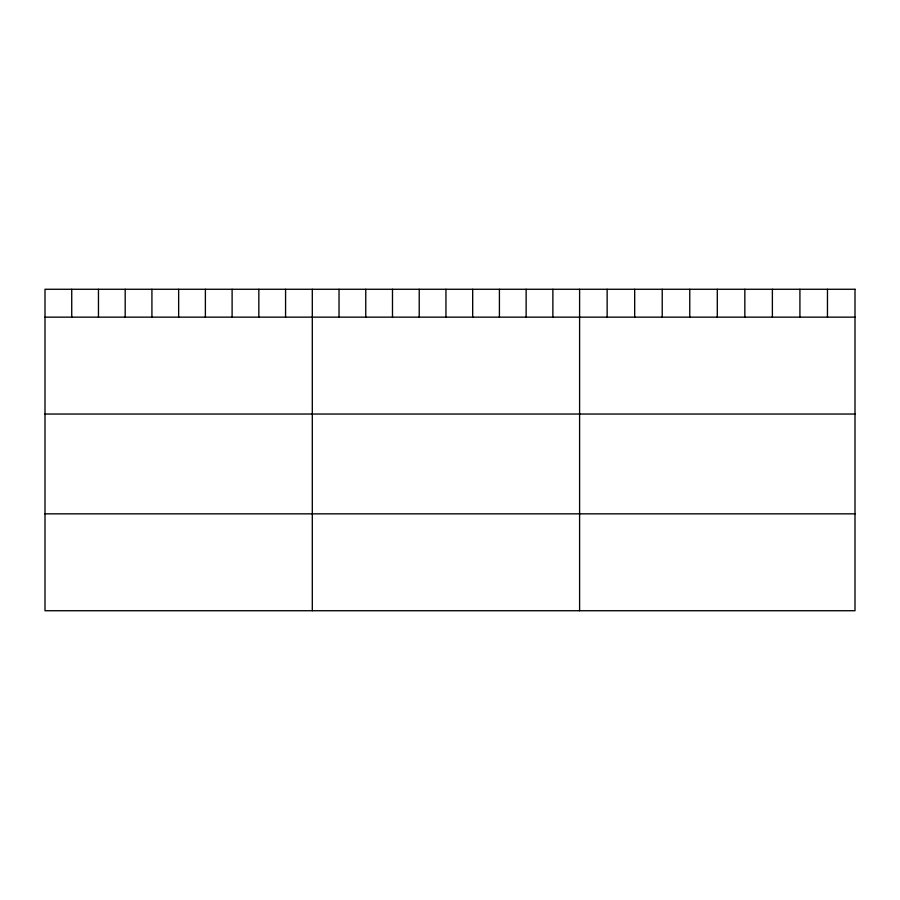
<?xml version="1.0" encoding="UTF-8"?>
<svg xmlns="http://www.w3.org/2000/svg" width="900" height="900" viewBox="0 0 900 900"><rect width="100%" height="100%" fill="white"/><g stroke="black" fill="none" stroke-linecap="round" stroke-linejoin="round"><path stroke-width="1.35" d="M45 317.149L855 317.149M45 414.034L855 414.034M45 513.844L855 513.844M827.46 289.271L827.46 317.149M799.92 289.271L799.92 317.149M772.38 289.271L772.38 317.149M744.84 289.271L744.84 317.149M717.3 289.271L717.3 317.149M689.76 289.271L689.76 317.149M662.22 289.271L662.22 317.149M634.68 289.271L634.68 317.149M607.14 289.271L607.14 317.149M579.6 289.271L579.6 610.729M552.87 289.271L552.87 317.149M526.14 289.271L526.14 317.149M499.41 289.271L499.41 317.149M472.68 289.271L472.68 317.149M445.95 289.271L445.95 317.149M419.22 289.271L419.22 317.149M392.49 289.271L392.49 317.149M365.76 289.271L365.76 317.149M339.03 289.271L339.03 317.149M312.3 289.271L312.3 610.729M285.57 289.271L285.57 317.149M258.84 289.271L258.84 317.149M232.11 289.271L232.11 317.149M205.38 289.271L205.38 317.149M178.65 289.271L178.65 317.149M151.92 289.271L151.92 317.149M125.19 289.271L125.19 317.149M98.46 289.271L98.46 317.149M71.73 289.271L71.73 317.149M855 289.271L45 289.271L45 610.729L855 610.729L855 289.271"/></g></svg>
